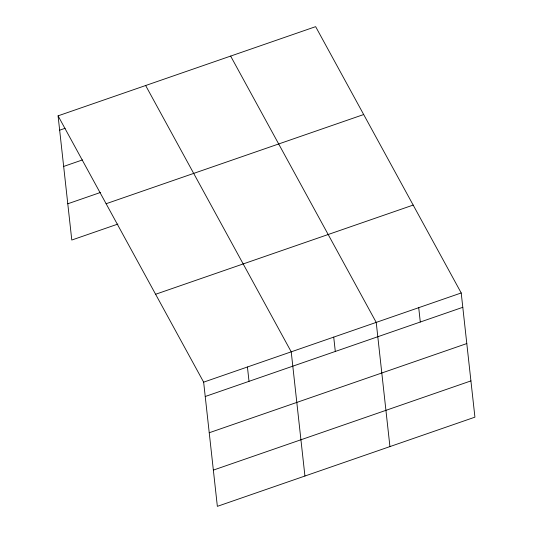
<?xml version="1.0" encoding="UTF-8"?>
<svg xmlns="http://www.w3.org/2000/svg" width="533" height="533" viewBox="0 0 533 533"><rect width="100%" height="100%" fill="white"/><g stroke="black" fill="none" stroke-linecap="round" stroke-linejoin="round"><path stroke-width="0.8" d="M58.077 115.841L315.643 26.65L461.212 292.963L474.923 417.159L217.357 506.35L203.646 382.154L58.077 115.841L71.788 240.037L117.92 224.06M59.656 130.185L65.133 128.286M63.66 166.436L82.428 159.933M67.784 203.786L100.624 192.413M106.114 203.726L363.679 114.535M155.609 294.269L413.175 205.078M203.646 382.154L461.212 292.963M205.232 396.499L462.797 307.301M209.236 432.749L466.801 343.558M213.36 470.099L470.925 380.908M230.642 56.085L376.218 322.398L389.929 446.594M145.649 85.52L291.225 351.833L304.929 476.022M418.718 307.681L420.297 322.019M333.718 337.116L335.304 351.454M247.432 366.99L249.018 381.335"/></g></svg>
